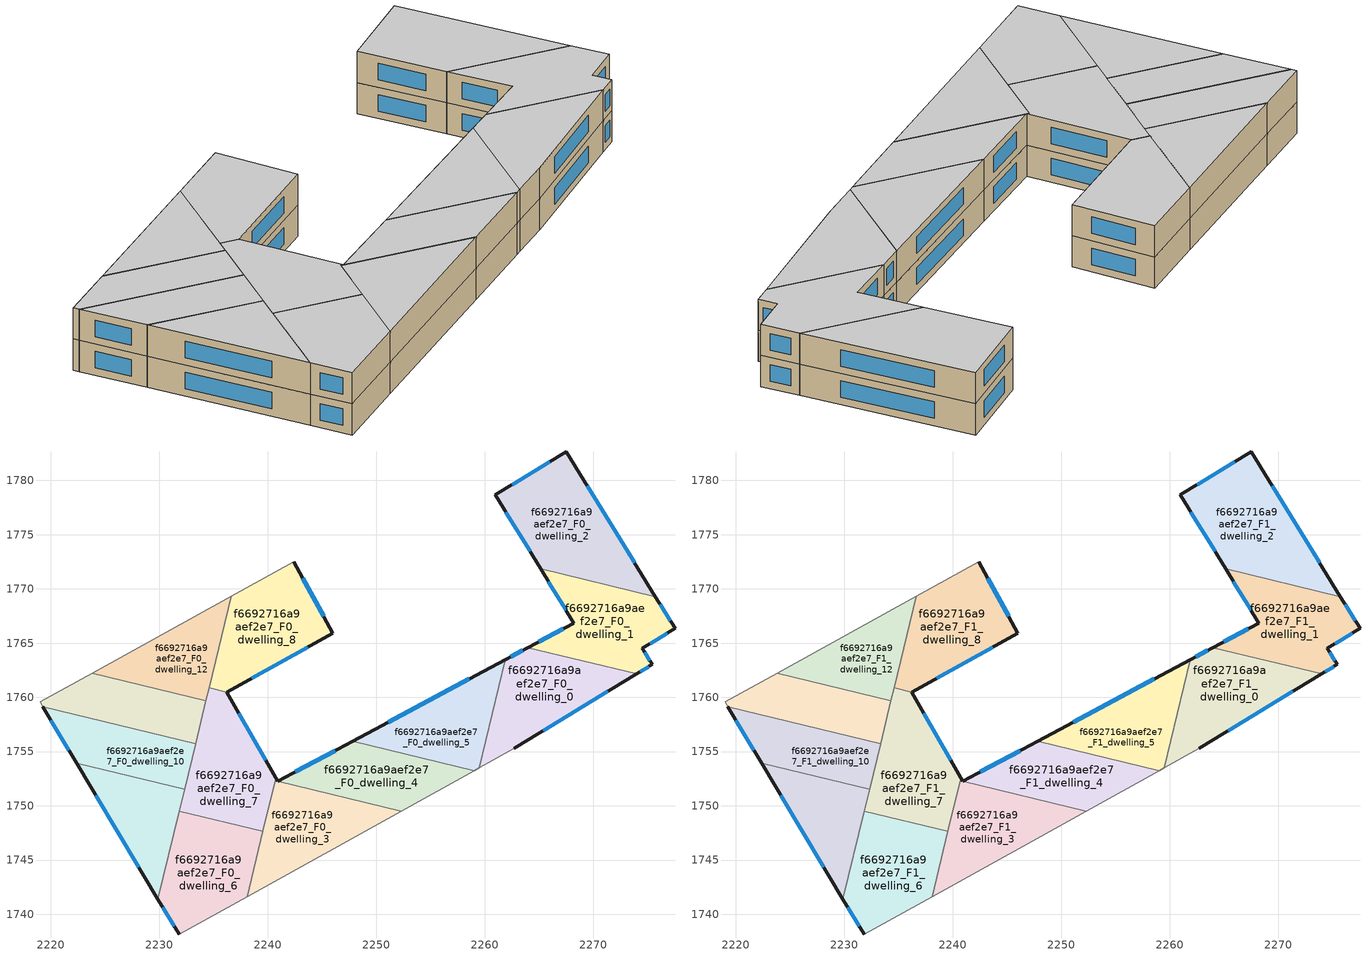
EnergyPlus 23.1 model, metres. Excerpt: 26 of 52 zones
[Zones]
f6692716a9aef2e7_F0_dwelling_0
 floor ground (EU_floor_Construction): 2274.02,1762.17 2262.76,1755.3 2259.49,1753.49 2261.91,1763.47 2263.99,1764.59 z0
 wall outside (EU_wall_Construction): 2263.99,1764.59 2261.91,1763.47 / 2262.76,1755.3 2274.02,1762.17 z0:3
 wall to f6692716a9aef2e7_F0_dwelling_1 (EU_wall_Construction): 2274.02,1762.17 2263.99,1764.59 z0:3
 wall adiabatic (EU_wall_Construction): 2259.49,1753.49 2262.76,1755.3 z0:3
 wall to f6692716a9aef2e7_F0_dwelling_5 (EU_wall_Construction): 2261.91,1763.47 2259.49,1753.49 z0:3
 window (EU_Window_Construction): 2263.5,1764.33 2262.4,1763.73 / 2265.4,1756.91 2271.37,1760.56 z0.7:2.3
f6692716a9aef2e7_F0_dwelling_1
 floor ground (EU_floor_Construction): 2275.75,1769.3 2277.56,1766.36 2274.56,1764.53 2275.46,1763.05 2274.02,1762.17 2263.99,1764.59 2268.23,1766.85 2265.17,1771.85 z0
 wall outside (EU_wall_Construction): 2274.02,1762.17 2275.46,1763.05 2274.56,1764.53 2277.56,1766.36 2275.75,1769.3 / 2265.17,1771.85 2268.23,1766.85 2263.99,1764.59 z0:3
 wall to f6692716a9aef2e7_F0_dwelling_2 (EU_wall_Construction): 2275.75,1769.3 2265.17,1771.85 z0:3
 window (EU_Window_Construction): 2275.26,1764.96 2276.85,1765.93 / 2275.25,1763.4 2274.77,1764.18 / 2274.36,1762.37 2275.12,1762.84 / 2267.24,1766.32 2264.99,1765.12 / 2265.89,1770.68 2267.51,1768.03 / 2277.13,1767.05 2276.18,1768.61 z0.7:2.3
f6692716a9aef2e7_F0_dwelling_10
 floor ground (EU_floor_Construction): 2233.34,1755.72 2232.33,1751.52 2222.38,1753.92 2219.28,1759.12 z0
 wall outside (EU_wall_Construction): 2219.28,1759.12 2222.38,1753.92 z0:3
 wall to f6692716a9aef2e7_F0_dwelling_11 (EU_wall_Construction): 2233.34,1755.72 2219.28,1759.12 z0:3
 wall to f6692716a9aef2e7_F0_dwelling_9 (EU_wall_Construction): 2222.38,1753.92 2232.33,1751.52 z0:3
 wall to f6692716a9aef2e7_F0_dwelling_7 (EU_wall_Construction): 2232.33,1751.52 2233.34,1755.72 z0:3
 window (EU_Window_Construction): 2220.01,1757.9 2221.65,1755.14 z0.7:2.3
f6692716a9aef2e7_F0_dwelling_11
 floor ground (EU_floor_Construction): 2234.31,1759.71 2233.34,1755.72 2219.28,1759.12 2219,1759.58 2223.82,1762.24 z0
 wall adiabatic (EU_wall_Construction): 2223.82,1762.24 2219,1759.58 2219.28,1759.12 z0:3
 wall to f6692716a9aef2e7_F0_dwelling_12 (EU_wall_Construction): 2234.31,1759.71 2223.82,1762.24 z0:3
 wall to f6692716a9aef2e7_F0_dwelling_7 (EU_wall_Construction): 2233.34,1755.72 2234.31,1759.71 z0:3
f6692716a9aef2e7_F0_dwelling_12
 floor ground (EU_floor_Construction): 2236.63,1769.32 2234.31,1759.71 2223.82,1762.24 z0
 wall adiabatic (EU_wall_Construction): 2236.63,1769.32 2223.82,1762.24 z0:3
 wall to f6692716a9aef2e7_F0_dwelling_8 (EU_wall_Construction): 2234.59,1760.88 2236.63,1769.32 z0:3
 wall to f6692716a9aef2e7_F0_dwelling_7 (EU_wall_Construction): 2234.31,1759.71 2234.59,1760.88 z0:3
f6692716a9aef2e7_F0_dwelling_2
 floor ground (EU_floor_Construction): 2267.55,1782.66 2275.75,1769.3 2265.17,1771.85 2260.99,1778.67 z0
 wall outside (EU_wall_Construction): 2275.75,1769.3 2267.55,1782.66 2260.99,1778.67 2265.17,1771.85 z0:3
 window (EU_Window_Construction): 2266.01,1781.72 2262.53,1779.6 / 2273.83,1772.43 2269.47,1779.52 / 2261.97,1777.07 2264.19,1773.45 z0.7:2.3
f6692716a9aef2e7_F0_dwelling_3
 floor ground (EU_floor_Construction): 2252.3,1749.5 2238.09,1741.62 2240.67,1752.31 z0
 wall adiabatic (EU_wall_Construction): 2238.09,1741.62 2252.3,1749.5 z0:3
 wall to f6692716a9aef2e7_F0_dwelling_6 (EU_wall_Construction): 2239.55,1747.63 2238.09,1741.62 z0:3
 wall to f6692716a9aef2e7_F0_dwelling_4 (EU_wall_Construction): 2252.3,1749.5 2240.91,1752.25 z0:3
 wall to f6692716a9aef2e7_F0_dwelling_7 (EU_wall_Construction): 2240.91,1752.25 2240.67,1752.31 2239.55,1747.63 z0:3
f6692716a9aef2e7_F0_dwelling_4
 floor ground (EU_floor_Construction): 2259.04,1753.24 2252.3,1749.5 2240.91,1752.25 2247.83,1755.95 z0
 wall outside (EU_wall_Construction): 2247.83,1755.95 2240.91,1752.25 z0:3
 wall to f6692716a9aef2e7_F0_dwelling_5 (EU_wall_Construction): 2259.04,1753.24 2247.83,1755.95 z0:3
 wall adiabatic (EU_wall_Construction): 2252.3,1749.5 2259.04,1753.24 z0:3
 window (EU_Window_Construction): 2246.2,1755.08 2242.54,1753.12 z0.7:2.3
f6692716a9aef2e7_F0_dwelling_5
 floor ground (EU_floor_Construction): 2261.91,1763.47 2259.49,1753.49 2259.04,1753.24 2247.83,1755.95 z0
 wall outside (EU_wall_Construction): 2261.91,1763.47 2247.83,1755.95 z0:3
 wall adiabatic (EU_wall_Construction): 2259.04,1753.24 2259.49,1753.49 z0:3
 window (EU_Window_Construction): 2258.6,1761.71 2251.13,1757.71 z0.7:2.3
f6692716a9aef2e7_F0_dwelling_6
 floor ground (EU_floor_Construction): 2239.54,1747.63 2238.09,1741.62 2231.82,1738.14 2229.88,1741.39 2231.84,1749.49 z0
 wall outside (EU_wall_Construction): 2229.88,1741.39 2231.82,1738.14 z0:3
 wall adiabatic (EU_wall_Construction): 2231.82,1738.14 2238.09,1741.62 z0:3
 wall to f6692716a9aef2e7_F0_dwelling_7 (EU_wall_Construction): 2239.54,1747.63 2231.84,1749.49 z0:3
 wall to f6692716a9aef2e7_F0_dwelling_9 (EU_wall_Construction): 2231.84,1749.49 2229.88,1741.39 z0:3
 window (EU_Window_Construction): 2230.34,1740.63 2231.37,1738.91 z0.7:2.3
f6692716a9aef2e7_F0_dwelling_7
 floor ground (EU_floor_Construction): 2236.21,1760.49 2240.91,1752.25 2240.67,1752.31 2239.54,1747.63 2231.84,1749.49 2234.59,1760.88 z0
 wall outside (EU_wall_Construction): 2240.91,1752.25 2236.21,1760.49 z0:3
 wall to f6692716a9aef2e7_F0_dwelling_8 (EU_wall_Construction): 2236.21,1760.49 2234.59,1760.88 z0:3
 wall to f6692716a9aef2e7_F0_dwelling_9 (EU_wall_Construction): 2232.33,1751.52 2231.84,1749.49 z0:3
 window (EU_Window_Construction): 2239.81,1754.18 2237.31,1758.55 z0.7:2.3
f6692716a9aef2e7_F0_dwelling_8
 floor ground (EU_floor_Construction): 2242.41,1772.52 2245.98,1765.92 2236.21,1760.49 2234.59,1760.88 2236.63,1769.32 z0
 wall outside (EU_wall_Construction): 2236.21,1760.49 2245.98,1765.92 2242.41,1772.52 z0:3
 wall adiabatic (EU_wall_Construction): 2242.41,1772.52 2236.63,1769.32 z0:3
 window (EU_Window_Construction): 2245.14,1767.47 2243.25,1770.97 / 2238.5,1761.76 2243.69,1764.64 z0.7:2.3
f6692716a9aef2e7_F0_dwelling_9
 floor ground (EU_floor_Construction): 2232.33,1751.52 2229.88,1741.39 2222.38,1753.92 z0
 wall outside (EU_wall_Construction): 2222.38,1753.92 2229.88,1741.39 z0:3
 window (EU_Window_Construction): 2224.14,1750.98 2228.12,1744.33 z0.7:2.3
f6692716a9aef2e7_F1_dwelling_0
 floor to f6692716a9aef2e7_F0_dwelling_0 (EU_floor_Construction): 2274.02,1762.17 2262.76,1755.3 2259.49,1753.49 2261.91,1763.47 2263.99,1764.59 z3
 wall outside (EU_wall_Construction): 2263.99,1764.59 2261.91,1763.47 / 2262.76,1755.3 2274.02,1762.17 z3:6
 wall to f6692716a9aef2e7_F1_dwelling_1 (EU_wall_Construction): 2274.02,1762.17 2263.99,1764.59 z3:6
 wall adiabatic (EU_wall_Construction): 2259.49,1753.49 2262.76,1755.3 z3:6
 wall to f6692716a9aef2e7_F1_dwelling_5 (EU_wall_Construction): 2261.91,1763.47 2259.49,1753.49 z3:6
 window (EU_Window_Construction): 2263.5,1764.33 2262.4,1763.73 / 2265.4,1756.91 2271.37,1760.56 z3.7:5.3
 ceiling to f6692716a9aef2e7_F2_dwelling_0 (EU_floor_Construction): 2274.02,1762.17 2263.99,1764.59 2261.91,1763.47 2259.49,1753.49 2262.76,1755.3 z6
f6692716a9aef2e7_F1_dwelling_1
 floor to f6692716a9aef2e7_F0_dwelling_1 (EU_floor_Construction): 2275.75,1769.3 2277.56,1766.36 2274.56,1764.53 2275.46,1763.05 2274.02,1762.17 2263.99,1764.59 2268.23,1766.85 2265.17,1771.85 z3
 wall outside (EU_wall_Construction): 2274.02,1762.17 2275.46,1763.05 2274.56,1764.53 2277.56,1766.36 2275.75,1769.3 / 2265.17,1771.85 2268.23,1766.85 2263.99,1764.59 z3:6
 wall to f6692716a9aef2e7_F1_dwelling_2 (EU_wall_Construction): 2275.75,1769.3 2265.17,1771.85 z3:6
 window (EU_Window_Construction): 2275.26,1764.96 2276.85,1765.93 / 2275.25,1763.4 2274.77,1764.18 / 2274.36,1762.37 2275.12,1762.84 / 2267.24,1766.32 2264.99,1765.12 / 2265.89,1770.68 2267.51,1768.03 / 2277.13,1767.05 2276.18,1768.61 z3.7:5.3
 ceiling to f6692716a9aef2e7_F2_dwelling_1 (EU_floor_Construction): 2275.46,1763.05 2274.56,1764.53 2277.56,1766.36 2275.75,1769.3 2265.17,1771.85 2268.23,1766.85 2263.99,1764.59 2274.02,1762.17 z6
f6692716a9aef2e7_F1_dwelling_10
 floor to f6692716a9aef2e7_F0_dwelling_10 (EU_floor_Construction): 2233.34,1755.72 2232.33,1751.52 2222.38,1753.92 2219.28,1759.12 z3
 wall outside (EU_wall_Construction): 2219.28,1759.12 2222.38,1753.92 z3:6
 wall to f6692716a9aef2e7_F1_dwelling_11 (EU_wall_Construction): 2233.34,1755.72 2219.28,1759.12 z3:6
 wall to f6692716a9aef2e7_F1_dwelling_9 (EU_wall_Construction): 2222.38,1753.92 2232.33,1751.52 z3:6
 wall to f6692716a9aef2e7_F1_dwelling_7 (EU_wall_Construction): 2232.33,1751.52 2233.34,1755.72 z3:6
 window (EU_Window_Construction): 2220.01,1757.9 2221.65,1755.14 z3.7:5.3
 ceiling to f6692716a9aef2e7_F2_dwelling_10 (EU_floor_Construction): 2232.33,1751.52 2233.34,1755.72 2219.28,1759.12 2222.38,1753.92 z6
f6692716a9aef2e7_F1_dwelling_11
 floor to f6692716a9aef2e7_F0_dwelling_11 (EU_floor_Construction): 2234.31,1759.71 2233.34,1755.72 2219.28,1759.12 2219,1759.58 2223.82,1762.24 z3
 wall adiabatic (EU_wall_Construction): 2223.82,1762.24 2219,1759.58 2219.28,1759.12 z3:6
 wall to f6692716a9aef2e7_F1_dwelling_12 (EU_wall_Construction): 2234.31,1759.71 2223.82,1762.24 z3:6
 wall to f6692716a9aef2e7_F1_dwelling_7 (EU_wall_Construction): 2233.34,1755.72 2234.31,1759.71 z3:6
 ceiling to f6692716a9aef2e7_F2_dwelling_11 (EU_floor_Construction): 2233.34,1755.72 2234.31,1759.71 2223.82,1762.24 2219,1759.58 2219.28,1759.12 z6
f6692716a9aef2e7_F1_dwelling_12
 floor to f6692716a9aef2e7_F0_dwelling_12 (EU_floor_Construction): 2236.63,1769.32 2234.31,1759.71 2223.82,1762.24 z3
 wall adiabatic (EU_wall_Construction): 2236.63,1769.32 2223.82,1762.24 z3:6
 wall to f6692716a9aef2e7_F1_dwelling_8 (EU_wall_Construction): 2234.59,1760.88 2236.63,1769.32 z3:6
 wall to f6692716a9aef2e7_F1_dwelling_7 (EU_wall_Construction): 2234.31,1759.71 2234.59,1760.88 z3:6
 ceiling to f6692716a9aef2e7_F2_dwelling_12 (EU_floor_Construction): 2234.31,1759.71 2236.63,1769.32 2223.82,1762.24 z6
f6692716a9aef2e7_F1_dwelling_2
 floor to f6692716a9aef2e7_F0_dwelling_2 (EU_floor_Construction): 2267.55,1782.66 2275.75,1769.3 2265.17,1771.85 2260.99,1778.67 z3
 wall outside (EU_wall_Construction): 2275.75,1769.3 2267.55,1782.66 2260.99,1778.67 2265.17,1771.85 z3:6
 window (EU_Window_Construction): 2266.01,1781.72 2262.53,1779.6 / 2273.83,1772.43 2269.47,1779.52 / 2261.97,1777.07 2264.19,1773.45 z3.7:5.3
 ceiling to f6692716a9aef2e7_F2_dwelling_2 (EU_floor_Construction): 2275.75,1769.3 2267.55,1782.66 2260.99,1778.67 2265.17,1771.85 z6
f6692716a9aef2e7_F1_dwelling_3
 floor to f6692716a9aef2e7_F0_dwelling_3 (EU_floor_Construction): 2252.3,1749.5 2238.09,1741.62 2240.67,1752.31 z3
 wall adiabatic (EU_wall_Construction): 2238.09,1741.62 2252.3,1749.5 z3:6
 wall to f6692716a9aef2e7_F1_dwelling_6 (EU_wall_Construction): 2239.55,1747.63 2238.09,1741.62 z3:6
 wall to f6692716a9aef2e7_F1_dwelling_4 (EU_wall_Construction): 2252.3,1749.5 2240.91,1752.25 z3:6
 wall to f6692716a9aef2e7_F1_dwelling_7 (EU_wall_Construction): 2240.91,1752.25 2240.67,1752.31 2239.55,1747.63 z3:6
 ceiling to f6692716a9aef2e7_F2_dwelling_3 (EU_floor_Construction): 2252.3,1749.5 2240.67,1752.31 2238.09,1741.62 z6
f6692716a9aef2e7_F1_dwelling_4
 floor to f6692716a9aef2e7_F0_dwelling_4 (EU_floor_Construction): 2259.04,1753.24 2252.3,1749.5 2240.91,1752.25 2247.83,1755.95 z3
 wall outside (EU_wall_Construction): 2247.83,1755.95 2240.91,1752.25 z3:6
 wall to f6692716a9aef2e7_F1_dwelling_5 (EU_wall_Construction): 2259.04,1753.24 2247.83,1755.95 z3:6
 wall adiabatic (EU_wall_Construction): 2252.3,1749.5 2259.04,1753.24 z3:6
 window (EU_Window_Construction): 2246.2,1755.08 2242.54,1753.12 z3.7:5.3
 ceiling to f6692716a9aef2e7_F2_dwelling_4 (EU_floor_Construction): 2259.04,1753.24 2247.83,1755.95 2240.91,1752.25 2252.3,1749.5 z6
f6692716a9aef2e7_F1_dwelling_5
 floor to f6692716a9aef2e7_F0_dwelling_5 (EU_floor_Construction): 2261.91,1763.47 2259.49,1753.49 2259.04,1753.24 2247.83,1755.95 z3
 wall outside (EU_wall_Construction): 2261.91,1763.47 2247.83,1755.95 z3:6
 wall adiabatic (EU_wall_Construction): 2259.04,1753.24 2259.49,1753.49 z3:6
 window (EU_Window_Construction): 2258.6,1761.71 2251.13,1757.71 z3.7:5.3
 ceiling to f6692716a9aef2e7_F2_dwelling_5 (EU_floor_Construction): 2259.49,1753.49 2261.91,1763.47 2247.83,1755.95 2259.04,1753.24 z6
f6692716a9aef2e7_F1_dwelling_6
 floor to f6692716a9aef2e7_F0_dwelling_6 (EU_floor_Construction): 2239.54,1747.63 2238.09,1741.62 2231.82,1738.14 2229.88,1741.39 2231.84,1749.49 z3
 wall outside (EU_wall_Construction): 2229.88,1741.39 2231.82,1738.14 z3:6
 wall adiabatic (EU_wall_Construction): 2231.82,1738.14 2238.09,1741.62 z3:6
 wall to f6692716a9aef2e7_F1_dwelling_7 (EU_wall_Construction): 2239.54,1747.63 2231.84,1749.49 z3:6
 wall to f6692716a9aef2e7_F1_dwelling_9 (EU_wall_Construction): 2231.84,1749.49 2229.88,1741.39 z3:6
 window (EU_Window_Construction): 2230.34,1740.63 2231.37,1738.91 z3.7:5.3
 ceiling to f6692716a9aef2e7_F2_dwelling_6 (EU_floor_Construction): 2238.09,1741.62 2239.54,1747.63 2231.84,1749.49 2229.88,1741.39 2231.82,1738.14 z6
f6692716a9aef2e7_F1_dwelling_7
 floor to f6692716a9aef2e7_F0_dwelling_7 (EU_floor_Construction): 2236.21,1760.49 2240.91,1752.25 2240.67,1752.31 2239.54,1747.63 2231.84,1749.49 2234.59,1760.88 z3
 wall outside (EU_wall_Construction): 2240.91,1752.25 2236.21,1760.49 z3:6
 wall to f6692716a9aef2e7_F1_dwelling_8 (EU_wall_Construction): 2236.21,1760.49 2234.59,1760.88 z3:6
 wall to f6692716a9aef2e7_F1_dwelling_9 (EU_wall_Construction): 2232.33,1751.52 2231.84,1749.49 z3:6
 window (EU_Window_Construction): 2239.81,1754.18 2237.31,1758.55 z3.7:5.3
 ceiling to f6692716a9aef2e7_F2_dwelling_7 (EU_floor_Construction): 2239.54,1747.63 2240.67,1752.31 2240.91,1752.25 2236.21,1760.49 2234.59,1760.88 2231.84,1749.49 z6
f6692716a9aef2e7_F1_dwelling_8
 floor to f6692716a9aef2e7_F0_dwelling_8 (EU_floor_Construction): 2242.41,1772.52 2245.98,1765.92 2236.21,1760.49 2234.59,1760.88 2236.63,1769.32 z3
 wall outside (EU_wall_Construction): 2236.21,1760.49 2245.98,1765.92 2242.41,1772.52 z3:6
 wall adiabatic (EU_wall_Construction): 2242.41,1772.52 2236.63,1769.32 z3:6
 window (EU_Window_Construction): 2245.14,1767.47 2243.25,1770.97 / 2238.5,1761.76 2243.69,1764.64 z3.7:5.3
 ceiling to f6692716a9aef2e7_F2_dwelling_8 (EU_floor_Construction): 2245.98,1765.92 2242.41,1772.52 2236.63,1769.32 2234.59,1760.88 2236.21,1760.49 z6
f6692716a9aef2e7_F1_dwelling_9
 floor to f6692716a9aef2e7_F0_dwelling_9 (EU_floor_Construction): 2232.33,1751.52 2229.88,1741.39 2222.38,1753.92 z3
 wall outside (EU_wall_Construction): 2222.38,1753.92 2229.88,1741.39 z3:6
 window (EU_Window_Construction): 2224.14,1750.98 2228.12,1744.33 z3.7:5.3
 ceiling to f6692716a9aef2e7_F2_dwelling_9 (EU_floor_Construction): 2229.88,1741.39 2232.33,1751.52 2222.38,1753.92 z6
[Building]
EU S2 Campaign: North Axis=0; Terrain=City; Solar Distribution=FullExterior
[Site:Location]
Budapest.Ferenc.Liszt.Intl.AP: Latitude=47.437; Longitude=19.256; Time Zone=1; Elevation=185
[SizingPeriod:WeatherFileDays]
AnnualSizingPeriod: Begin Month=1; Begin Day of Month=1; End Month=12; End Day of Month=31; Day of Week for Start Day=Monday; Use Weather File Daylight Saving Period=No; Use Weather File Rain and Snow Indicators=No
[MATERIAL]
EU_InternalMass_Material: Roughness=MediumRough; Thickness=0.1; Conductivity=1; Density=1800; Specific Heat=900; Thermal Absorptance=0.9; Solar Absorptance=0.7; Visible Absorptance=0.7
[MATERIAL:NOMASS] Roughness=MediumRough; Thermal Absorptance=0.9; Solar Absorptance=0.7; Visible Absorptance=0.7
Name | Thermal Resistance
EU_wall_NoMass | 0.832559
EU_floor_NoMass | 0.872794
[WINDOWMATERIAL:SIMPLEGLAZINGSYSTEM]
EU_Window_SimpleGlazing: UFactor=2.79869; Solar Heat Gain Coefficient=0.75; Visible Transmittance=0.75
[CONSTRUCTION]
EU_wall_Construction: EU_wall_NoMass
EU_floor_Construction: EU_floor_NoMass
EU_Window_Construction: EU_Window_SimpleGlazing
EU_InternalMass_Construction: EU_InternalMass_Material
[ZONE] Type=1; Multiplier=1; Ceiling Height=autocalculate; Floor Area=autocalculate; Part of Total Floor Area=Yes
Name | Volume
f6692716a9aef2e7_F0_dwelling_0; f6692716a9aef2e7_F1_dwelling_0 | 213.365
f6692716a9aef2e7_F0_dwelling_1; f6692716a9aef2e7_F1_dwelling_1 | 213.351
f6692716a9aef2e7_F0_dwelling_10; f6692716a9aef2e7_F1_dwelling_10 | 159.979
f6692716a9aef2e7_F0_dwelling_11; f6692716a9aef2e7_F1_dwelling_11 | 160.023
f6692716a9aef2e7_F0_dwelling_12; f6692716a9aef2e7_F1_dwelling_12 | 160.01
f6692716a9aef2e7_F0_dwelling_2; f6692716a9aef2e7_F1_dwelling_2 | 272.785
f6692716a9aef2e7_F0_dwelling_3; f6692716a9aef2e7_F1_dwelling_3 | 197.182
f6692716a9aef2e7_F0_dwelling_4; f6692716a9aef2e7_F1_dwelling_4 | 181.943
f6692716a9aef2e7_F0_dwelling_5; f6692716a9aef2e7_F1_dwelling_5 | 189.607
f6692716a9aef2e7_F0_dwelling_6; f6692716a9aef2e7_F1_dwelling_6 | 213.338
f6692716a9aef2e7_F0_dwelling_7; f6692716a9aef2e7_F1_dwelling_7 | 216.258
f6692716a9aef2e7_F0_dwelling_8; f6692716a9aef2e7_F1_dwelling_8 | 222.263
f6692716a9aef2e7_F0_dwelling_9; f6692716a9aef2e7_F1_dwelling_9 | 160.013
[INTERNALMASS] Construction=EU_InternalMass_Construction
Name | Zone or ZoneList | Surface Area
f6692716a9aef2e7_F0_dwelling_0_EU_InternalMass | f6692716a9aef2e7_F0_dwelling_0 | 71.1218
f6692716a9aef2e7_F0_dwelling_1_EU_InternalMass | f6692716a9aef2e7_F0_dwelling_1 | 71.1171
f6692716a9aef2e7_F0_dwelling_2_EU_InternalMass | f6692716a9aef2e7_F0_dwelling_2 | 90.9284
f6692716a9aef2e7_F0_dwelling_3_EU_InternalMass | f6692716a9aef2e7_F0_dwelling_3 | 65.7288
f6692716a9aef2e7_F0_dwelling_4_EU_InternalMass | f6692716a9aef2e7_F0_dwelling_4 | 60.6477
f6692716a9aef2e7_F0_dwelling_5_EU_InternalMass | f6692716a9aef2e7_F0_dwelling_5 | 63.2023
f6692716a9aef2e7_F0_dwelling_6_EU_InternalMass | f6692716a9aef2e7_F0_dwelling_6 | 71.1126
f6692716a9aef2e7_F0_dwelling_7_EU_InternalMass | f6692716a9aef2e7_F0_dwelling_7 | 72.086
f6692716a9aef2e7_F0_dwelling_8_EU_InternalMass | f6692716a9aef2e7_F0_dwelling_8 | 74.085
f6692716a9aef2e7_F0_dwelling_9_EU_InternalMass | f6692716a9aef2e7_F0_dwelling_9 | 53.3377
f6692716a9aef2e7_F0_dwelling_10_EU_InternalMass | f6692716a9aef2e7_F0_dwelling_10 | 53.3264
f6692716a9aef2e7_F0_dwelling_11_EU_InternalMass | f6692716a9aef2e7_F0_dwelling_11 | 53.3409
f6692716a9aef2e7_F0_dwelling_12_EU_InternalMass | f6692716a9aef2e7_F0_dwelling_12 | 53.3365
f6692716a9aef2e7_F1_dwelling_0_EU_InternalMass | f6692716a9aef2e7_F1_dwelling_0 | 71.1218
f6692716a9aef2e7_F1_dwelling_1_EU_InternalMass | f6692716a9aef2e7_F1_dwelling_1 | 71.1171
f6692716a9aef2e7_F1_dwelling_2_EU_InternalMass | f6692716a9aef2e7_F1_dwelling_2 | 90.9284
f6692716a9aef2e7_F1_dwelling_3_EU_InternalMass | f6692716a9aef2e7_F1_dwelling_3 | 65.7288
f6692716a9aef2e7_F1_dwelling_4_EU_InternalMass | f6692716a9aef2e7_F1_dwelling_4 | 60.6477
f6692716a9aef2e7_F1_dwelling_5_EU_InternalMass | f6692716a9aef2e7_F1_dwelling_5 | 63.2023
f6692716a9aef2e7_F1_dwelling_6_EU_InternalMass | f6692716a9aef2e7_F1_dwelling_6 | 71.1126
f6692716a9aef2e7_F1_dwelling_7_EU_InternalMass | f6692716a9aef2e7_F1_dwelling_7 | 72.086
f6692716a9aef2e7_F1_dwelling_8_EU_InternalMass | f6692716a9aef2e7_F1_dwelling_8 | 74.085
f6692716a9aef2e7_F1_dwelling_9_EU_InternalMass | f6692716a9aef2e7_F1_dwelling_9 | 53.3377
f6692716a9aef2e7_F1_dwelling_10_EU_InternalMass | f6692716a9aef2e7_F1_dwelling_10 | 53.3264
f6692716a9aef2e7_F1_dwelling_11_EU_InternalMass | f6692716a9aef2e7_F1_dwelling_11 | 53.3409
f6692716a9aef2e7_F1_dwelling_12_EU_InternalMass | f6692716a9aef2e7_F1_dwelling_12 | 53.3365
[OTHEREQUIPMENT] Fuel Type=Electricity; Design Level Calculation Method=Watts/Area; Power per Zone Floor Area=1; Fraction Latent=0; Fraction Radiant=0; Fraction Lost=0; Carbon Dioxide Generation Rate=0; EndUse Subcategory=EU_Step8_InternalGains
Name | Zone or ZoneList or Space or SpaceList | Schedule
EU_Step8_InternalGain_f6692716a9aef2e7_F0_dwelling_0_f000 | f6692716a9aef2e7_F0_dwelling_0 | EU_Step8_GainSchedule_f6692716a9aef2e7_F0_dwelling_0_f000
EU_Step8_InternalGain_f6692716a9aef2e7_F0_dwelling_1_f000 | f6692716a9aef2e7_F0_dwelling_1 | EU_Step8_GainSchedule_f6692716a9aef2e7_F0_dwelling_1_f000
EU_Step8_InternalGain_f6692716a9aef2e7_F0_dwelling_2_f000 | f6692716a9aef2e7_F0_dwelling_2 | EU_Step8_GainSchedule_f6692716a9aef2e7_F0_dwelling_2_f000
EU_Step8_InternalGain_f6692716a9aef2e7_F0_dwelling_3_f000 | f6692716a9aef2e7_F0_dwelling_3 | EU_Step8_GainSchedule_f6692716a9aef2e7_F0_dwelling_3_f000
EU_Step8_InternalGain_f6692716a9aef2e7_F0_dwelling_4_f000 | f6692716a9aef2e7_F0_dwelling_4 | EU_Step8_GainSchedule_f6692716a9aef2e7_F0_dwelling_4_f000
EU_Step8_InternalGain_f6692716a9aef2e7_F0_dwelling_5_f000 | f6692716a9aef2e7_F0_dwelling_5 | EU_Step8_GainSchedule_f6692716a9aef2e7_F0_dwelling_5_f000
EU_Step8_InternalGain_f6692716a9aef2e7_F0_dwelling_6_f000 | f6692716a9aef2e7_F0_dwelling_6 | EU_Step8_GainSchedule_f6692716a9aef2e7_F0_dwelling_6_f000
EU_Step8_InternalGain_f6692716a9aef2e7_F0_dwelling_7_f000 | f6692716a9aef2e7_F0_dwelling_7 | EU_Step8_GainSchedule_f6692716a9aef2e7_F0_dwelling_7_f000
EU_Step8_InternalGain_f6692716a9aef2e7_F0_dwelling_8_f000 | f6692716a9aef2e7_F0_dwelling_8 | EU_Step8_GainSchedule_f6692716a9aef2e7_F0_dwelling_8_f000
EU_Step8_InternalGain_f6692716a9aef2e7_F0_dwelling_9_f000 | f6692716a9aef2e7_F0_dwelling_9 | EU_Step8_GainSchedule_f6692716a9aef2e7_F0_dwelling_9_f000
EU_Step8_InternalGain_f6692716a9aef2e7_F0_dwelling_10_f000 | f6692716a9aef2e7_F0_dwelling_10 | EU_Step8_GainSchedule_f6692716a9aef2e7_F0_dwelling_10_f000
EU_Step8_InternalGain_f6692716a9aef2e7_F0_dwelling_11_f000 | f6692716a9aef2e7_F0_dwelling_11 | EU_Step8_GainSchedule_f6692716a9aef2e7_F0_dwelling_11_f000
EU_Step8_InternalGain_f6692716a9aef2e7_F0_dwelling_12_f000 | f6692716a9aef2e7_F0_dwelling_12 | EU_Step8_GainSchedule_f6692716a9aef2e7_F0_dwelling_12_f000
EU_Step8_InternalGain_f6692716a9aef2e7_F1_dwelling_0_f000 | f6692716a9aef2e7_F1_dwelling_0 | EU_Step8_GainSchedule_f6692716a9aef2e7_F1_dwelling_0_f000
EU_Step8_InternalGain_f6692716a9aef2e7_F1_dwelling_1_f000 | f6692716a9aef2e7_F1_dwelling_1 | EU_Step8_GainSchedule_f6692716a9aef2e7_F1_dwelling_1_f000
EU_Step8_InternalGain_f6692716a9aef2e7_F1_dwelling_2_f000 | f6692716a9aef2e7_F1_dwelling_2 | EU_Step8_GainSchedule_f6692716a9aef2e7_F1_dwelling_2_f000
EU_Step8_InternalGain_f6692716a9aef2e7_F1_dwelling_3_f000 | f6692716a9aef2e7_F1_dwelling_3 | EU_Step8_GainSchedule_f6692716a9aef2e7_F1_dwelling_3_f000
EU_Step8_InternalGain_f6692716a9aef2e7_F1_dwelling_4_f000 | f6692716a9aef2e7_F1_dwelling_4 | EU_Step8_GainSchedule_f6692716a9aef2e7_F1_dwelling_4_f000
EU_Step8_InternalGain_f6692716a9aef2e7_F1_dwelling_5_f000 | f6692716a9aef2e7_F1_dwelling_5 | EU_Step8_GainSchedule_f6692716a9aef2e7_F1_dwelling_5_f000
EU_Step8_InternalGain_f6692716a9aef2e7_F1_dwelling_6_f000 | f6692716a9aef2e7_F1_dwelling_6 | EU_Step8_GainSchedule_f6692716a9aef2e7_F1_dwelling_6_f000
EU_Step8_InternalGain_f6692716a9aef2e7_F1_dwelling_7_f000 | f6692716a9aef2e7_F1_dwelling_7 | EU_Step8_GainSchedule_f6692716a9aef2e7_F1_dwelling_7_f000
EU_Step8_InternalGain_f6692716a9aef2e7_F1_dwelling_8_f000 | f6692716a9aef2e7_F1_dwelling_8 | EU_Step8_GainSchedule_f6692716a9aef2e7_F1_dwelling_8_f000
EU_Step8_InternalGain_f6692716a9aef2e7_F1_dwelling_9_f000 | f6692716a9aef2e7_F1_dwelling_9 | EU_Step8_GainSchedule_f6692716a9aef2e7_F1_dwelling_9_f000
EU_Step8_InternalGain_f6692716a9aef2e7_F1_dwelling_10_f000 | f6692716a9aef2e7_F1_dwelling_10 | EU_Step8_GainSchedule_f6692716a9aef2e7_F1_dwelling_10_f000
EU_Step8_InternalGain_f6692716a9aef2e7_F1_dwelling_11_f000 | f6692716a9aef2e7_F1_dwelling_11 | EU_Step8_GainSchedule_f6692716a9aef2e7_F1_dwelling_11_f000
EU_Step8_InternalGain_f6692716a9aef2e7_F1_dwelling_12_f000 | f6692716a9aef2e7_F1_dwelling_12 | EU_Step8_GainSchedule_f6692716a9aef2e7_F1_dwelling_12_f000
[ZONEVENTILATION:DESIGNFLOWRATE] Schedule=EU_AlwaysOn; Design Flow Rate Calculation Method=AirChanges/Hour; Air Changes per Hour=0.475469; Ventilation Type=Natural; Fan Pressure Rise=0; Fan Total Efficiency=1; Constant Term Coefficient=1; Temperature Term Coefficient=0; Velocity Term Coefficient=0; Velocity Squared Term Coefficient=0; Minimum Indoor Temperature=-100; Maximum Indoor Temperature=100; Delta Temperature=-100; Minimum Outdoor Temperature=-100; Maximum Outdoor Temperature=100; Maximum Wind Speed=40
Name | Zone or ZoneList or Space or SpaceList
EU_ConstantAir_f6692716a9aef2e7_F0_dwelling_0 | f6692716a9aef2e7_F0_dwelling_0
EU_ConstantAir_f6692716a9aef2e7_F0_dwelling_1 | f6692716a9aef2e7_F0_dwelling_1
EU_ConstantAir_f6692716a9aef2e7_F0_dwelling_2 | f6692716a9aef2e7_F0_dwelling_2
EU_ConstantAir_f6692716a9aef2e7_F0_dwelling_3 | f6692716a9aef2e7_F0_dwelling_3
EU_ConstantAir_f6692716a9aef2e7_F0_dwelling_4 | f6692716a9aef2e7_F0_dwelling_4
EU_ConstantAir_f6692716a9aef2e7_F0_dwelling_5 | f6692716a9aef2e7_F0_dwelling_5
EU_ConstantAir_f6692716a9aef2e7_F0_dwelling_6 | f6692716a9aef2e7_F0_dwelling_6
EU_ConstantAir_f6692716a9aef2e7_F0_dwelling_7 | f6692716a9aef2e7_F0_dwelling_7
EU_ConstantAir_f6692716a9aef2e7_F0_dwelling_8 | f6692716a9aef2e7_F0_dwelling_8
EU_ConstantAir_f6692716a9aef2e7_F0_dwelling_9 | f6692716a9aef2e7_F0_dwelling_9
EU_ConstantAir_f6692716a9aef2e7_F0_dwelling_10 | f6692716a9aef2e7_F0_dwelling_10
EU_ConstantAir_f6692716a9aef2e7_F0_dwelling_11 | f6692716a9aef2e7_F0_dwelling_11
EU_ConstantAir_f6692716a9aef2e7_F0_dwelling_12 | f6692716a9aef2e7_F0_dwelling_12
EU_ConstantAir_f6692716a9aef2e7_F1_dwelling_0 | f6692716a9aef2e7_F1_dwelling_0
EU_ConstantAir_f6692716a9aef2e7_F1_dwelling_1 | f6692716a9aef2e7_F1_dwelling_1
EU_ConstantAir_f6692716a9aef2e7_F1_dwelling_2 | f6692716a9aef2e7_F1_dwelling_2
EU_ConstantAir_f6692716a9aef2e7_F1_dwelling_3 | f6692716a9aef2e7_F1_dwelling_3
EU_ConstantAir_f6692716a9aef2e7_F1_dwelling_4 | f6692716a9aef2e7_F1_dwelling_4
EU_ConstantAir_f6692716a9aef2e7_F1_dwelling_5 | f6692716a9aef2e7_F1_dwelling_5
EU_ConstantAir_f6692716a9aef2e7_F1_dwelling_6 | f6692716a9aef2e7_F1_dwelling_6
EU_ConstantAir_f6692716a9aef2e7_F1_dwelling_7 | f6692716a9aef2e7_F1_dwelling_7
EU_ConstantAir_f6692716a9aef2e7_F1_dwelling_8 | f6692716a9aef2e7_F1_dwelling_8
EU_ConstantAir_f6692716a9aef2e7_F1_dwelling_9 | f6692716a9aef2e7_F1_dwelling_9
EU_ConstantAir_f6692716a9aef2e7_F1_dwelling_10 | f6692716a9aef2e7_F1_dwelling_10
EU_ConstantAir_f6692716a9aef2e7_F1_dwelling_11 | f6692716a9aef2e7_F1_dwelling_11
EU_ConstantAir_f6692716a9aef2e7_F1_dwelling_12 | f6692716a9aef2e7_F1_dwelling_12
[HVACTEMPLATE:THERMOSTAT] Constant Heating Setpoint=20; Constant Cooling Setpoint=50
EU_HeatOnly_f6692716a9aef2e7_F0_dwelling_0; EU_HeatOnly_f6692716a9aef2e7_F0_dwelling_1; EU_HeatOnly_f6692716a9aef2e7_F0_dwelling_2; EU_HeatOnly_f6692716a9aef2e7_F0_dwelling_3; EU_HeatOnly_f6692716a9aef2e7_F0_dwelling_4; EU_HeatOnly_f6692716a9aef2e7_F0_dwelling_5; EU_HeatOnly_f6692716a9aef2e7_F0_dwelling_6; EU_HeatOnly_f6692716a9aef2e7_F0_dwelling_7; EU_HeatOnly_f6692716a9aef2e7_F0_dwelling_8; EU_HeatOnly_f6692716a9aef2e7_F0_dwelling_9; EU_HeatOnly_f6692716a9aef2e7_F0_dwelling_10; EU_HeatOnly_f6692716a9aef2e7_F0_dwelling_11; EU_HeatOnly_f6692716a9aef2e7_F0_dwelling_12; EU_HeatOnly_f6692716a9aef2e7_F1_dwelling_0; EU_HeatOnly_f6692716a9aef2e7_F1_dwelling_1; EU_HeatOnly_f6692716a9aef2e7_F1_dwelling_2; EU_HeatOnly_f6692716a9aef2e7_F1_dwelling_3; EU_HeatOnly_f6692716a9aef2e7_F1_dwelling_4; EU_HeatOnly_f6692716a9aef2e7_F1_dwelling_5; EU_HeatOnly_f6692716a9aef2e7_F1_dwelling_6; EU_HeatOnly_f6692716a9aef2e7_F1_dwelling_7; EU_HeatOnly_f6692716a9aef2e7_F1_dwelling_8; EU_HeatOnly_f6692716a9aef2e7_F1_dwelling_9; EU_HeatOnly_f6692716a9aef2e7_F1_dwelling_10; EU_HeatOnly_f6692716a9aef2e7_F1_dwelling_11; EU_HeatOnly_f6692716a9aef2e7_F1_dwelling_12; EU_HeatOnly_f6692716a9aef2e7_F2_dwelling_0; EU_HeatOnly_f6692716a9aef2e7_F2_dwelling_1; EU_HeatOnly_f6692716a9aef2e7_F2_dwelling_2; EU_HeatOnly_f6692716a9aef2e7_F2_dwelling_3; EU_HeatOnly_f6692716a9aef2e7_F2_dwelling_4; EU_HeatOnly_f6692716a9aef2e7_F2_dwelling_5; EU_HeatOnly_f6692716a9aef2e7_F2_dwelling_6; EU_HeatOnly_f6692716a9aef2e7_F2_dwelling_7; EU_HeatOnly_f6692716a9aef2e7_F2_dwelling_8; EU_HeatOnly_f6692716a9aef2e7_F2_dwelling_9; EU_HeatOnly_f6692716a9aef2e7_F2_dwelling_10; EU_HeatOnly_f6692716a9aef2e7_F2_dwelling_11; EU_HeatOnly_f6692716a9aef2e7_F2_dwelling_12; EU_HeatOnly_f6692716a9aef2e7_F3_dwelling_0; EU_HeatOnly_f6692716a9aef2e7_F3_dwelling_1; EU_HeatOnly_f6692716a9aef2e7_F3_dwelling_2; EU_HeatOnly_f6692716a9aef2e7_F3_dwelling_3; EU_HeatOnly_f6692716a9aef2e7_F3_dwelling_4; EU_HeatOnly_f6692716a9aef2e7_F3_dwelling_5; EU_HeatOnly_f6692716a9aef2e7_F3_dwelling_6; EU_HeatOnly_f6692716a9aef2e7_F3_dwelling_7; EU_HeatOnly_f6692716a9aef2e7_F3_dwelling_8; EU_HeatOnly_f6692716a9aef2e7_F3_dwelling_9; EU_HeatOnly_f6692716a9aef2e7_F3_dwelling_10; EU_HeatOnly_f6692716a9aef2e7_F3_dwelling_11; EU_HeatOnly_f6692716a9aef2e7_F3_dwelling_12
[HVACTEMPLATE:ZONE:IDEALLOADSAIRSYSTEM] System Availability Schedule=EU_AlwaysOn; Maximum Heating Supply Air Temperature=50; Minimum Cooling Supply Air Temperature=13; Maximum Heating Supply Air Humidity Ratio=0.0156; Minimum Cooling Supply Air Humidity Ratio=0.0077; Heating Limit=NoLimit; Cooling Limit=NoLimit; Heating Availability Schedule=EU_AlwaysOn; Cooling Availability Schedule=EU_CoolingOff; Dehumidification Control Type=ConstantSensibleHeatRatio; Cooling Sensible Heat Ratio=0.7; Dehumidification Setpoint=60; Humidification Control Type=None; Humidification Setpoint=30; Outdoor Air Method=None; Outdoor Air Flow Rate per Person=0.00944; Outdoor Air Flow Rate per Zone Floor Area=0; Outdoor Air Flow Rate per Zone=0; Demand Controlled Ventilation Type=None; Outdoor Air Economizer Type=NoEconomizer; Heat Recovery Type=None; Sensible Heat Recovery Effectiveness=0.7; Latent Heat Recovery Effectiveness=0.65
Name | Template Thermostat
f6692716a9aef2e7_F0_dwelling_0 | EU_HeatOnly_f6692716a9aef2e7_F0_dwelling_0
f6692716a9aef2e7_F0_dwelling_1 | EU_HeatOnly_f6692716a9aef2e7_F0_dwelling_1
f6692716a9aef2e7_F0_dwelling_2 | EU_HeatOnly_f6692716a9aef2e7_F0_dwelling_2
f6692716a9aef2e7_F0_dwelling_3 | EU_HeatOnly_f6692716a9aef2e7_F0_dwelling_3
f6692716a9aef2e7_F0_dwelling_4 | EU_HeatOnly_f6692716a9aef2e7_F0_dwelling_4
f6692716a9aef2e7_F0_dwelling_5 | EU_HeatOnly_f6692716a9aef2e7_F0_dwelling_5
f6692716a9aef2e7_F0_dwelling_6 | EU_HeatOnly_f6692716a9aef2e7_F0_dwelling_6
f6692716a9aef2e7_F0_dwelling_7 | EU_HeatOnly_f6692716a9aef2e7_F0_dwelling_7
f6692716a9aef2e7_F0_dwelling_8 | EU_HeatOnly_f6692716a9aef2e7_F0_dwelling_8
f6692716a9aef2e7_F0_dwelling_9 | EU_HeatOnly_f6692716a9aef2e7_F0_dwelling_9
f6692716a9aef2e7_F0_dwelling_10 | EU_HeatOnly_f6692716a9aef2e7_F0_dwelling_10
f6692716a9aef2e7_F0_dwelling_11 | EU_HeatOnly_f6692716a9aef2e7_F0_dwelling_11
f6692716a9aef2e7_F0_dwelling_12 | EU_HeatOnly_f6692716a9aef2e7_F0_dwelling_12
f6692716a9aef2e7_F1_dwelling_0 | EU_HeatOnly_f6692716a9aef2e7_F1_dwelling_0
f6692716a9aef2e7_F1_dwelling_1 | EU_HeatOnly_f6692716a9aef2e7_F1_dwelling_1
f6692716a9aef2e7_F1_dwelling_2 | EU_HeatOnly_f6692716a9aef2e7_F1_dwelling_2
f6692716a9aef2e7_F1_dwelling_3 | EU_HeatOnly_f6692716a9aef2e7_F1_dwelling_3
f6692716a9aef2e7_F1_dwelling_4 | EU_HeatOnly_f6692716a9aef2e7_F1_dwelling_4
f6692716a9aef2e7_F1_dwelling_5 | EU_HeatOnly_f6692716a9aef2e7_F1_dwelling_5
f6692716a9aef2e7_F1_dwelling_6 | EU_HeatOnly_f6692716a9aef2e7_F1_dwelling_6
f6692716a9aef2e7_F1_dwelling_7 | EU_HeatOnly_f6692716a9aef2e7_F1_dwelling_7
f6692716a9aef2e7_F1_dwelling_8 | EU_HeatOnly_f6692716a9aef2e7_F1_dwelling_8
f6692716a9aef2e7_F1_dwelling_9 | EU_HeatOnly_f6692716a9aef2e7_F1_dwelling_9
f6692716a9aef2e7_F1_dwelling_10 | EU_HeatOnly_f6692716a9aef2e7_F1_dwelling_10
f6692716a9aef2e7_F1_dwelling_11 | EU_HeatOnly_f6692716a9aef2e7_F1_dwelling_11
f6692716a9aef2e7_F1_dwelling_12 | EU_HeatOnly_f6692716a9aef2e7_F1_dwelling_12
[SIZING:ZONE] Zone Cooling Design Supply Air Temperature Input Method=SupplyAirTemperature; Zone Cooling Design Supply Air Temperature=13; Zone Heating Design Supply Air Temperature Input Method=SupplyAirTemperature; Zone Heating Design Supply Air Temperature=50; Zone Cooling Design Supply Air Humidity Ratio=0.008; Zone Heating Design Supply Air Humidity Ratio=0.008; Cooling Design Air Flow Method=DesignDay; Cooling Design Air Flow Rate=0; Cooling Minimum Air Flow per Zone Floor Area=0.000762; Cooling Minimum Air Flow=0; Cooling Minimum Air Flow Fraction=0.2; Heating Design Air Flow Method=DesignDay; Heating Design Air Flow Rate=0; Heating Maximum Air Flow per Zone Floor Area=0.002032; Heating Maximum Air Flow=0.141576; Heating Maximum Air Flow Fraction=0.3; Account for Dedicated Outdoor Air System=No; Dedicated Outdoor Air System Control Strategy=NeutralSupplyAir; Dedicated Outdoor Air Low Setpoint Temperature for Design=autosize; Dedicated Outdoor Air High Setpoint Temperature for Design=autosize; Zone Load Sizing Method=Sensible Load Only No Latent Load; Zone Latent Cooling Design Supply Air Humidity Ratio Input Method=HumidityRatioDifference; Zone Cooling Design Supply Air Humidity Ratio Difference=0.005; Zone Latent Heating Design Supply Air Humidity Ratio Input Method=HumidityRatioDifference; Zone Humidification Design Supply Air Humidity Ratio Difference=0.005
f6692716a9aef2e7_F0_dwelling_0; f6692716a9aef2e7_F0_dwelling_1; f6692716a9aef2e7_F0_dwelling_2; f6692716a9aef2e7_F0_dwelling_3; f6692716a9aef2e7_F0_dwelling_4; f6692716a9aef2e7_F0_dwelling_5; f6692716a9aef2e7_F0_dwelling_6; f6692716a9aef2e7_F0_dwelling_7; f6692716a9aef2e7_F0_dwelling_8; f6692716a9aef2e7_F0_dwelling_9; f6692716a9aef2e7_F0_dwelling_10; f6692716a9aef2e7_F0_dwelling_11; f6692716a9aef2e7_F0_dwelling_12; f6692716a9aef2e7_F1_dwelling_0; f6692716a9aef2e7_F1_dwelling_1; f6692716a9aef2e7_F1_dwelling_2; f6692716a9aef2e7_F1_dwelling_3; f6692716a9aef2e7_F1_dwelling_4; f6692716a9aef2e7_F1_dwelling_5; f6692716a9aef2e7_F1_dwelling_6; f6692716a9aef2e7_F1_dwelling_7; f6692716a9aef2e7_F1_dwelling_8; f6692716a9aef2e7_F1_dwelling_9; f6692716a9aef2e7_F1_dwelling_10; f6692716a9aef2e7_F1_dwelling_11; f6692716a9aef2e7_F1_dwelling_12
[SCHEDULE:CONSTANT]
Name | Hourly Value
EU_AlwaysOn | 1
EU_CoolingOff | 0
[SCHEDULE:FILE] Column Number=1; Rows to Skip at Top=0; Number of Hours of Data=8760; Column Separator=Comma; Interpolate to Timestep=No; Minutes per Item=60; Adjust Schedule for Daylight Savings=Yes
Name | File
EU_Step8_GainSchedule_f6692716a9aef2e7_F0_dwelling_0_f000 | ../../schedules/f6692716a9aef2e7/f6692716a9aef2e7_F0_dwelling_0_f000_gain.csv
EU_Step8_GainSchedule_f6692716a9aef2e7_F0_dwelling_1_f000 | ../../schedules/f6692716a9aef2e7/f6692716a9aef2e7_F0_dwelling_1_f000_gain.csv
EU_Step8_GainSchedule_f6692716a9aef2e7_F0_dwelling_2_f000 | ../../schedules/f6692716a9aef2e7/f6692716a9aef2e7_F0_dwelling_2_f000_gain.csv
EU_Step8_GainSchedule_f6692716a9aef2e7_F0_dwelling_3_f000 | ../../schedules/f6692716a9aef2e7/f6692716a9aef2e7_F0_dwelling_3_f000_gain.csv
EU_Step8_GainSchedule_f6692716a9aef2e7_F0_dwelling_4_f000 | ../../schedules/f6692716a9aef2e7/f6692716a9aef2e7_F0_dwelling_4_f000_gain.csv
EU_Step8_GainSchedule_f6692716a9aef2e7_F0_dwelling_5_f000 | ../../schedules/f6692716a9aef2e7/f6692716a9aef2e7_F0_dwelling_5_f000_gain.csv
EU_Step8_GainSchedule_f6692716a9aef2e7_F0_dwelling_6_f000 | ../../schedules/f6692716a9aef2e7/f6692716a9aef2e7_F0_dwelling_6_f000_gain.csv
EU_Step8_GainSchedule_f6692716a9aef2e7_F0_dwelling_7_f000 | ../../schedules/f6692716a9aef2e7/f6692716a9aef2e7_F0_dwelling_7_f000_gain.csv
EU_Step8_GainSchedule_f6692716a9aef2e7_F0_dwelling_8_f000 | ../../schedules/f6692716a9aef2e7/f6692716a9aef2e7_F0_dwelling_8_f000_gain.csv
EU_Step8_GainSchedule_f6692716a9aef2e7_F0_dwelling_9_f000 | ../../schedules/f6692716a9aef2e7/f6692716a9aef2e7_F0_dwelling_9_f000_gain.csv
EU_Step8_GainSchedule_f6692716a9aef2e7_F0_dwelling_10_f000 | ../../schedules/f6692716a9aef2e7/f6692716a9aef2e7_F0_dwelling_10_f000_gain.csv
EU_Step8_GainSchedule_f6692716a9aef2e7_F0_dwelling_11_f000 | ../../schedules/f6692716a9aef2e7/f6692716a9aef2e7_F0_dwelling_11_f000_gain.csv
EU_Step8_GainSchedule_f6692716a9aef2e7_F0_dwelling_12_f000 | ../../schedules/f6692716a9aef2e7/f6692716a9aef2e7_F0_dwelling_12_f000_gain.csv
EU_Step8_GainSchedule_f6692716a9aef2e7_F1_dwelling_0_f000 | ../../schedules/f6692716a9aef2e7/f6692716a9aef2e7_F1_dwelling_0_f000_gain.csv
EU_Step8_GainSchedule_f6692716a9aef2e7_F1_dwelling_1_f000 | ../../schedules/f6692716a9aef2e7/f6692716a9aef2e7_F1_dwelling_1_f000_gain.csv
EU_Step8_GainSchedule_f6692716a9aef2e7_F1_dwelling_2_f000 | ../../schedules/f6692716a9aef2e7/f6692716a9aef2e7_F1_dwelling_2_f000_gain.csv
EU_Step8_GainSchedule_f6692716a9aef2e7_F1_dwelling_3_f000 | ../../schedules/f6692716a9aef2e7/f6692716a9aef2e7_F1_dwelling_3_f000_gain.csv
EU_Step8_GainSchedule_f6692716a9aef2e7_F1_dwelling_4_f000 | ../../schedules/f6692716a9aef2e7/f6692716a9aef2e7_F1_dwelling_4_f000_gain.csv
EU_Step8_GainSchedule_f6692716a9aef2e7_F1_dwelling_5_f000 | ../../schedules/f6692716a9aef2e7/f6692716a9aef2e7_F1_dwelling_5_f000_gain.csv
EU_Step8_GainSchedule_f6692716a9aef2e7_F1_dwelling_6_f000 | ../../schedules/f6692716a9aef2e7/f6692716a9aef2e7_F1_dwelling_6_f000_gain.csv
EU_Step8_GainSchedule_f6692716a9aef2e7_F1_dwelling_7_f000 | ../../schedules/f6692716a9aef2e7/f6692716a9aef2e7_F1_dwelling_7_f000_gain.csv
EU_Step8_GainSchedule_f6692716a9aef2e7_F1_dwelling_8_f000 | ../../schedules/f6692716a9aef2e7/f6692716a9aef2e7_F1_dwelling_8_f000_gain.csv
EU_Step8_GainSchedule_f6692716a9aef2e7_F1_dwelling_9_f000 | ../../schedules/f6692716a9aef2e7/f6692716a9aef2e7_F1_dwelling_9_f000_gain.csv
EU_Step8_GainSchedule_f6692716a9aef2e7_F1_dwelling_10_f000 | ../../schedules/f6692716a9aef2e7/f6692716a9aef2e7_F1_dwelling_10_f000_gain.csv
EU_Step8_GainSchedule_f6692716a9aef2e7_F1_dwelling_11_f000 | ../../schedules/f6692716a9aef2e7/f6692716a9aef2e7_F1_dwelling_11_f000_gain.csv
EU_Step8_GainSchedule_f6692716a9aef2e7_F1_dwelling_12_f000 | ../../schedules/f6692716a9aef2e7/f6692716a9aef2e7_F1_dwelling_12_f000_gain.csv
